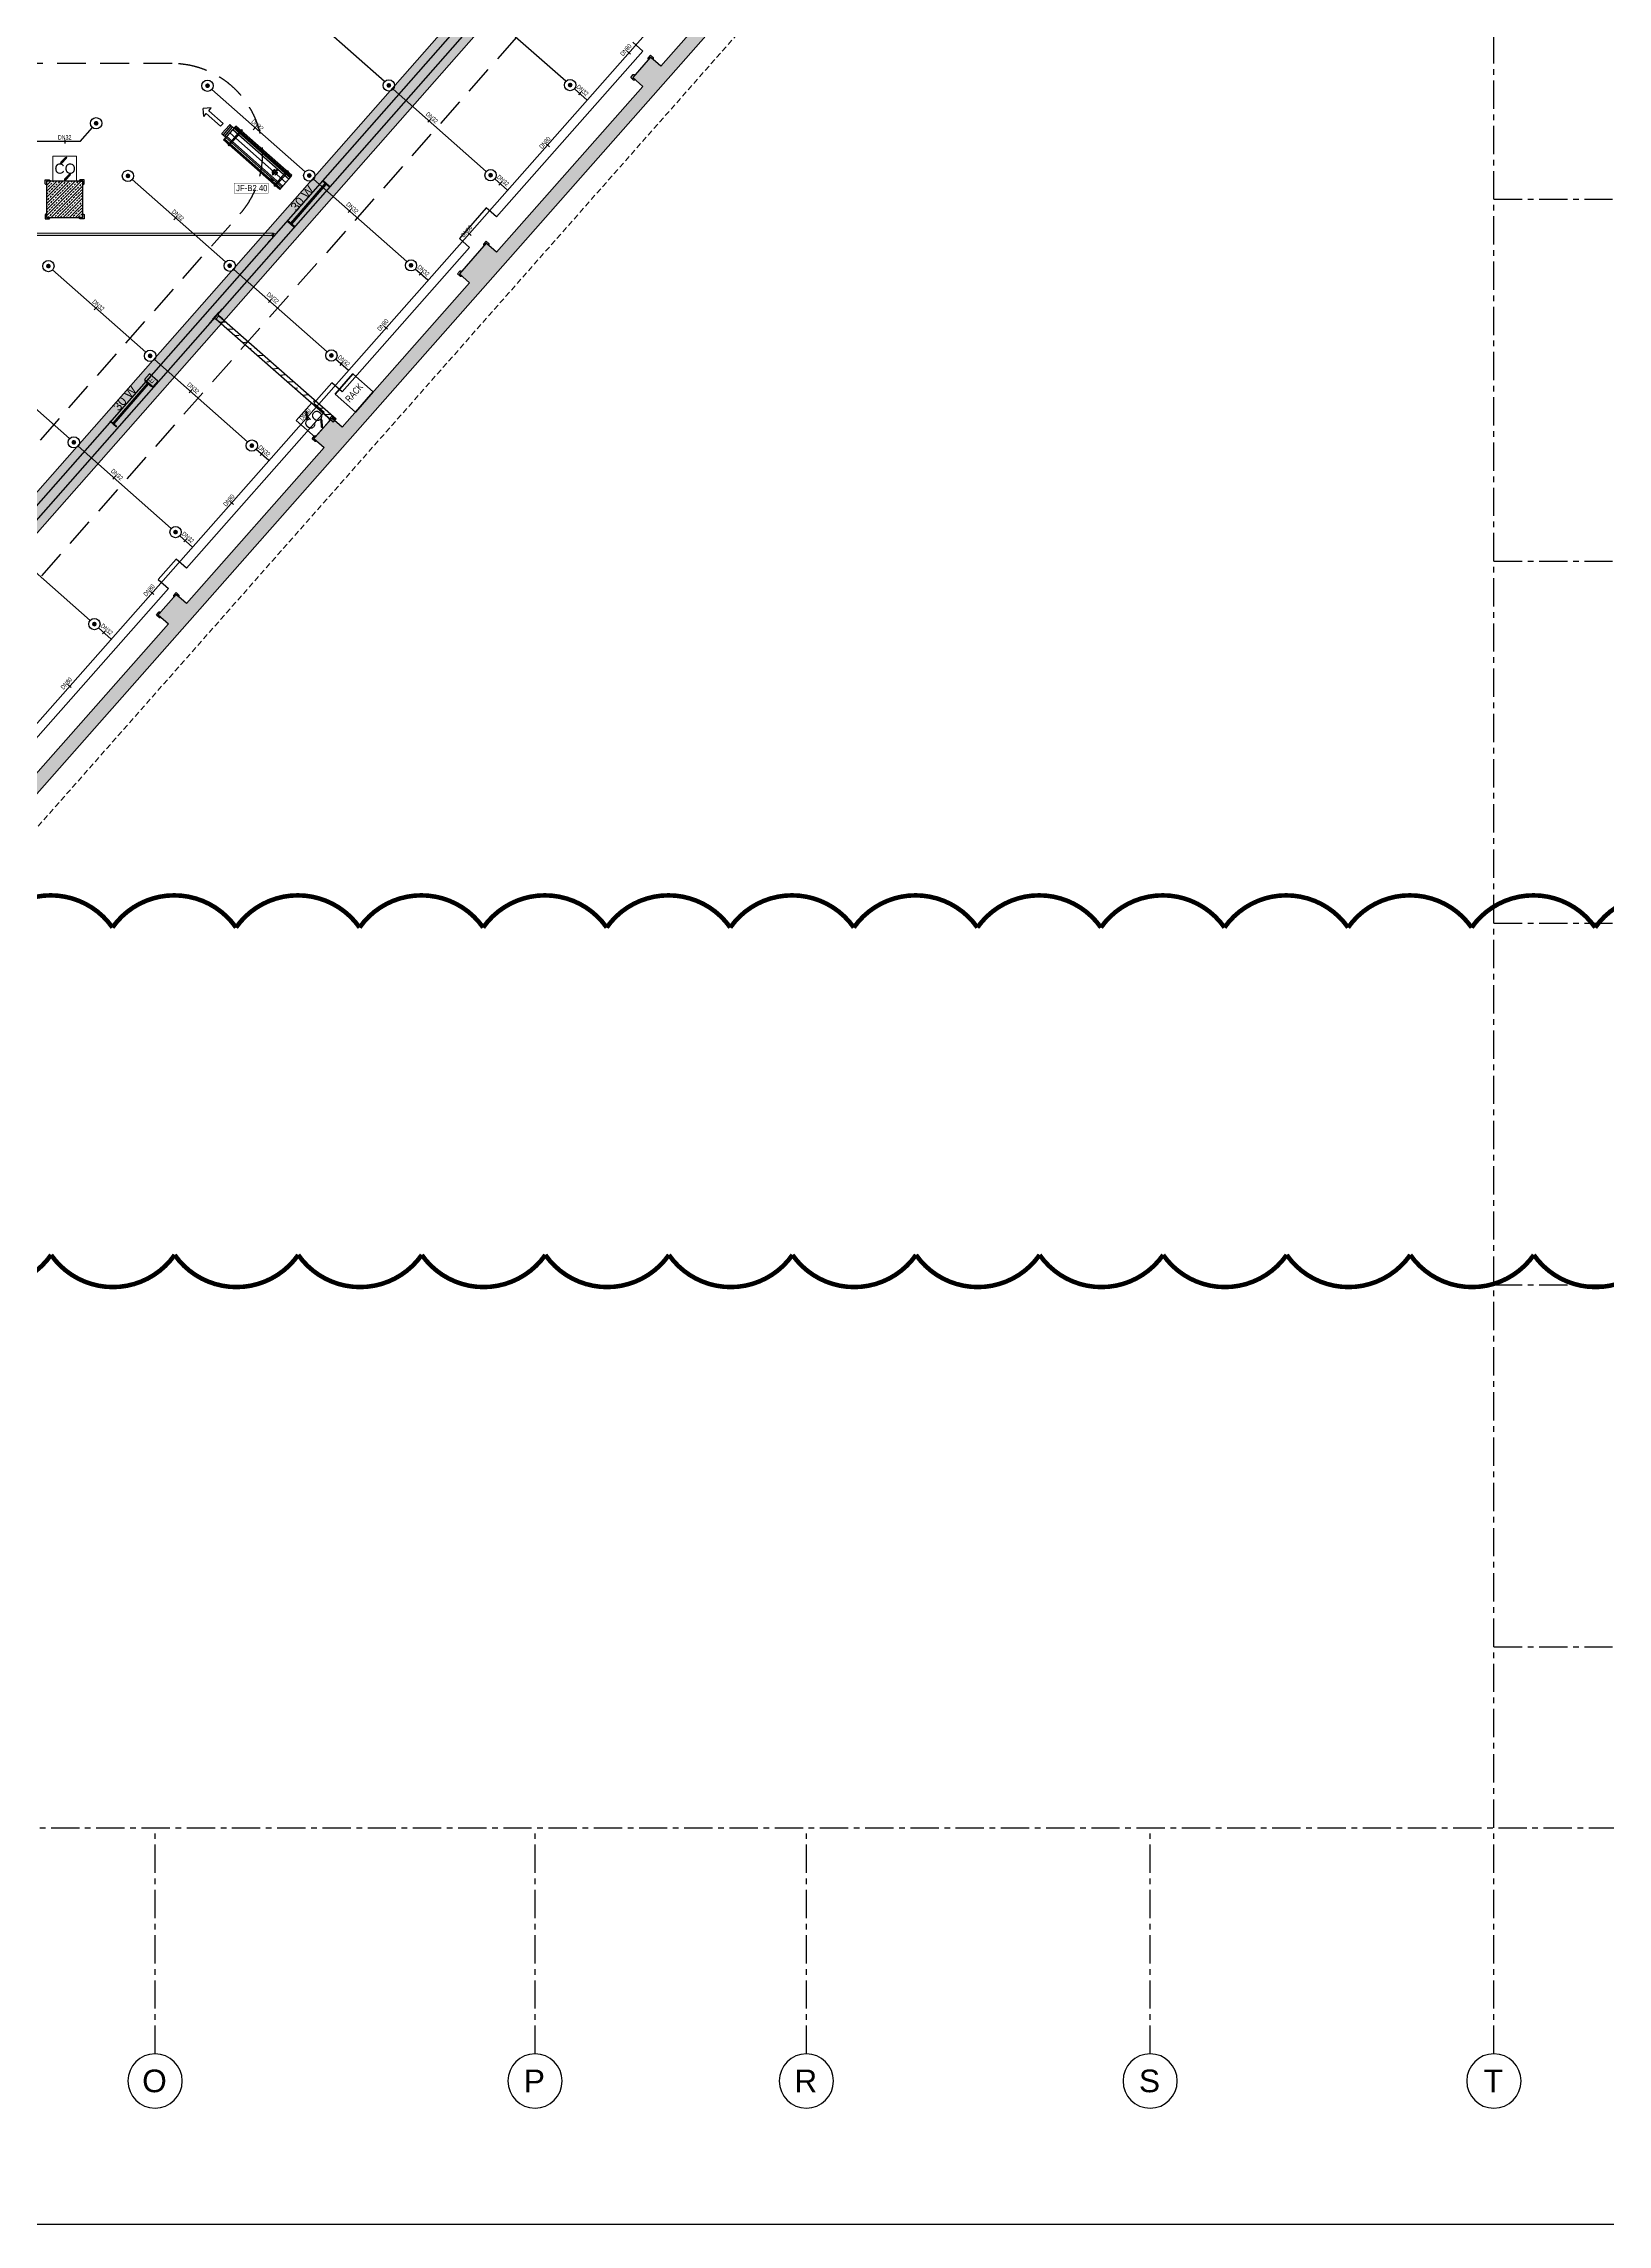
# Model space of a CAD drawing. Header units: millimetres. Extents: x -379292 to 1221486, y 92049 to 447512.
# Drawn here: x -135520 to -100945, y 92049 to 140261 of the extents above; entities that cross this region are included whole.
import ezdxf
from ezdxf.enums import TextEntityAlignment as Align
from ezdxf.lldxf.tags import DXFTag

# ---------------------------------------------------------------- set-up
doc = ezdxf.new("R2010")
doc.units = ezdxf.units.MM
doc.linetypes.add('CENTER', pattern=[2, 1.25, -0.25, 0.25, -0.25])
doc.linetypes.add('HIDDEN', pattern=[9.525, 6.35, -3.175])
for name, color, linetype in [('-M-YNGN-BORUID', 7, 'Continuous'), ('-M-YNGN-BORUUZUN', 7, 'Continuous'), ('-M-YNGN-BORUYUK', 7, 'Continuous'), ('-M-YNGN-SPR-YUK', 7, 'Continuous'), ('-M-YNGN-ZON6-CAP-', 7, 'Continuous'), ('-M-YNGN-ZON6-SPR-', 7, 'Continuous'), ('05_AXIS', 211, 'CENTER'), ('05_AXIS NAME', 7, 'Continuous'), ('05_HATCH CONCRETE', 141, 'Continuous'), ('05_HATCH SOLID-2', 253, 'Continuous'), ('05_SYMBOL', 2, 'Continuous'), ('08_ARAÇ SAYIM', 140, 'Continuous'), ('08_LAMP', 4, 'Continuous'), ('AIR-J-U-355', 2, 'Continuous'), ('AIRONN ZONLAMA', 4, 'Continuous'), ('E_CT_ZA', 6, 'Continuous'), ('JF355', 2, 'Continuous')]:
    doc.layers.add(name, color=color, linetype=linetype)
doc.layers.add('-M-YNGN-SPR-CAPCIZGI', color=188, linetype='Continuous', plot=False)
for name, color, linetype, lineweight in [('-M-YNGN-ZON6', 2, 'SP', 30), ('06_FORMWORK HIDDEN', 252, 'HIDDEN2', 0), ('08_200', 112, 'Continuous', 9), ('08_DEDECTOR', 3, 'Continuous', 9), ('Aironn-Kodlama', 7, 'Continuous', 0), ('E_CT_KA', 4, 'Continuous', 9), ('E_CT_KIRMIZI', 1, 'Continuous', 9)]:
    doc.layers.add(name, color=color, linetype=linetype, lineweight=lineweight)
doc.styles.add('CIZGI', font='tahoma.ttf', dxfattribs={"width": 0.8, "oblique": 20})
doc.styles.add('ET8-TRF5-M-001...002-01$0$Standard', font='arial.ttf')
doc.styles.add('HCAD', font='HCAD.SHX', dxfattribs={"width": 0.8, "height": 0.2})
doc.styles.add('PIPESIZE', font='hcad.shx', dxfattribs={"width": 0.8})
doc.styles.add('SPR-NOT', font='romans.shx')
doc.styles.get("Standard").update_dxf_attribs({"font": 'segoeuil.ttf'})
doc.styles.add('YAZI-2', font='arial.ttf', dxfattribs={"height": 2})
doc.styles.add('YAZI-3', font='arial.ttf', dxfattribs={"height": 3})
doc.styles.add('YAZI-5', font='arial.ttf', dxfattribs={"height": 5})
tags = doc.linetypes.add('HIDDEN2', pattern=[0.1875, 0.125, -0.0625]).pattern_tags.tags
tags[6:7] = [DXFTag(74, 4), DXFTag(75, 0), DXFTag(340, '0'), DXFTag(46, 0.0), DXFTag(50, 0.0), DXFTag(44, 0.0), DXFTag(45, 0.0)]
tags[4:5] = [DXFTag(74, 4), DXFTag(75, 0), DXFTag(340, '0'), DXFTag(46, 0.0), DXFTag(50, 0.0), DXFTag(44, 0.0), DXFTag(45, 0.0)]
doc.linetypes.add('SP', pattern='A,2,-0.1,["SP",CIZGI,S=0.14,R=0.2,X=0,Y=-0.07],-0.255', length=2.355)
pattern_1 = [(225, (905000, -3e-07), (67.351921, -67.351921), []), (225, (904932.65, -3e-07), (67.351921, -67.351921), [47.625, -23.8125])]

# ---------------------------------------------------------------- blocks, each defined once
blk = doc.blocks.new('AWAKS ADI')
at = {"layer": '05_AXIS NAME', "color": 2}
blk.add_circle((0, 0), 6, dxfattribs=at)
at = {"layer": '05_AXIS NAME', "style": 'YAZI-5'}
blk.add_attdef('AKSADI', text='', height=5, dxfattribs=at).set_placement((0, 0), align=Align.MIDDLE_CENTER)
blk = doc.blocks.new('202_Aks')
at = {"layer": '05_AXIS', "ltscale": 500}
for p, q in [((137900, -182300), (137900, 5000)), ((137900, -141300), (142900, -141300)), ((137900, -149300), (142900, -149300)), ((137900, -157300), (142900, -157300)), ((137900, -165300), (142900, -165300)), ((137900, -173300), (142900, -173300)), ((-5000, -177300), (142900, -177300)), ((108300, -182300), (108300, -177300)), ((116700, -182300), (116700, -177300)), ((122700, -182300), (122700, -177300)), ((130300, -182300), (130300, -177300))]:
    blk.add_line(p, q, dxfattribs=at)
at = {"layer": '05_AXIS NAME'}
ref = blk.add_blockref('AWAKS ADI', (108300, -182900), dxfattribs=dict(at, xscale=-100, yscale=100, zscale=100))
ref.add_attrib('AKSADI', 'O', dxfattribs={"height": 500, "style": 'YAZI-5'}).set_placement((108286, -182898), align=Align.MIDDLE_CENTER)
ref = blk.add_blockref('AWAKS ADI', (116700, -182900), dxfattribs=dict(at, xscale=-100, yscale=100, zscale=100))
ref.add_attrib('AKSADI', 'P', dxfattribs={"height": 500, "style": 'YAZI-5'}).set_placement((116686, -182898), align=Align.MIDDLE_CENTER)
ref = blk.add_blockref('AWAKS ADI', (122700, -182900), dxfattribs=dict(at, xscale=-100, yscale=100, zscale=100))
ref.add_attrib('AKSADI', 'R', dxfattribs={"height": 500, "style": 'YAZI-5'}).set_placement((122686, -182898), align=Align.MIDDLE_CENTER)
ref = blk.add_blockref('AWAKS ADI', (130300, -182900), dxfattribs=dict(at, xscale=-100, yscale=100, zscale=100))
ref.add_attrib('AKSADI', 'S', dxfattribs={"height": 500, "style": 'YAZI-5'}).set_placement((130286, -182898), align=Align.MIDDLE_CENTER)
ref = blk.add_blockref('AWAKS ADI', (137900, -182900), dxfattribs=dict(at, xscale=-100, yscale=100, zscale=100))
ref.add_attrib('AKSADI', 'T', dxfattribs={"height": 500, "style": 'YAZI-5'}).set_placement((137886, -182898), align=Align.MIDDLE_CENTER)
blk = doc.blocks.new('bariyer')
at = {"color": 8, "ltscale": 25}
blk.add_lwpolyline([(0, -70), (15, -70, 0.414214), (30, -55), (30, 30), (-55, 30, 0.414214), (-70, 15), (-70, 0), (0, 0)], format="xyb", close=True, dxfattribs=at)
blk = doc.blocks.new('OtoParkBodrumKatMimari')
at = {"layer": '05_HATCH CONCRETE'}
h = blk.add_hatch(dxfattribs=at)
h.set_pattern_fill('ANSI33', color=8, scale=15, angle=180, style=0)
h.set_pattern_definition(pattern_1)
h.paths.add_polyline_path([(142600, 59700), (142800, 59700), (139870, 56381), (139645, 56579), (139248, 56130), (139473, 55931), (135668, 51620), (135443, 51819), (134848, 51144), (135073, 50945), (131506, 46904), (131281, 47103), (130884, 46653), (131109, 46455), (127899, 42818), (127674, 43017), (127277, 42567), (127502, 42369), (124481, 38946), (124256, 39145), (123859, 38695), (124084, 38496), (120848, 34830), (120623, 35029), (120028, 34354), (120253, 34155), (117433, 30962), (117209, 31160), (116812, 30710), (117036, 30512), (113992, 27063), (113767, 27262), (113370, 26812), (113595, 26613), (110386, 22977), (110161, 23176), (109764, 22726), (109989, 22527), (106786, 18899), (106561, 19097), (105965, 18422), (106190, 18224), (103361, 15019), (103136, 15217), (102739, 14767), (102964, 14569), (99777, 10958), (99552, 11156), (99155, 10707), (99380, 10508), (96303, 7022), (96078, 7220), (95615, 6696), (95840, 6497), (93887, 4285), (93662, 4484), (93265, 4034), (93490, 3836), (90240, 153), (90240, 300), (89640, 300), (89640, 0), (88400, 0), (88400, 300), (87800, 300), (87800, 0), (80000, 0), (80000, 300), (79400, 300), (79400, 0), (71600, 0), (71600, 300), (71000, 300), (71000, -300), (90240, -300), (143200, 59700), (143200, 67400), (142600, 67400), (142600, 66800), (142900, 66800), (142900, 64150), (142600, 64150), (142600, 63550), (142900, 63550), (142900, 60300), (142600, 60300)])
h = blk.add_hatch(dxfattribs=at)
h.set_pattern_fill('ANSI33', color=8, scale=15, angle=180, style=0)
h.set_pattern_definition(pattern_1)
h.paths.add_polyline_path([(111700, 36400), (110900, 36400), (110900, 35600), (111700, 35600)])
at = {"color": 5}
for points in [[(127502, 42369), (124481, 38946), (124256, 39145), (123859, 38695), (124084, 38496), (120848, 34830), (120623, 35029), (120028, 34354), (120253, 34155), (117433, 30962), (117209, 31160), (116812, 30710), (117036, 30512), (113992, 27063), (113767, 27262), (113370, 26812), (113595, 26613), (110386, 22977)], [(90240, -300), (143200, 59700)]]:
    blk.add_lwpolyline(points, dxfattribs=at)
blk.add_lwpolyline([(111700, 36400), (110900, 36400), (110900, 35600), (111700, 35600)], close=True, dxfattribs=at)
at = {"layer": '05_HATCH SOLID-2', "color": 251, "ltscale": 25}
for points in [[(150500, -8770), (-8600, -8770), (-8600, 187430)], [(150500, -8770), (150500, 187430), (4700, 187430), (4700, 177600), (135600, 177600), (135600, 144600), (143200, 144600), (143200, 59700), (90240, -300), (70300, -300), (63119, 5881)]]:
    blk.add_lwpolyline(points, dxfattribs=at)
at = {"layer": '05_SYMBOL', "color": 252, "linetype": 'HIDDEN', "ltscale": 100}
blk.add_lwpolyline([(132000, 51725), (93143, 7677)], dxfattribs=at)
blk.add_lwpolyline([(48161, 25484, 0.179563), (49466, 25000), (104855, 25000, 0.215217), (106355, 25677), (115176, 35677, 0.645796), (113676, 39000), (37847, 39000, 0.695543), (36543, 35484), (48161, 25484)], format="xyb", dxfattribs=at)
at = {"layer": '06_FORMWORK HIDDEN', "linetype": 'HIDDEN', "ltscale": 20}
blk.add_line((143700, 59511), (90466, -800), dxfattribs=at)
at = {"layer": '05_AXIS'}
blk.add_blockref('202_Aks', (5000, 177300), dxfattribs=at)
at = {"layer": '05_SYMBOL', "color": 8}
for p, rotation in [((124256, 39145), 48.56632516036355), ((110900, 35600), 180), ((120623, 35029), 48.56632516036355), ((117209, 31160), 48.56632516036355), ((113767, 27262), 48.56632516036355)]:
    blk.add_blockref('bariyer', p, dxfattribs=dict(at, rotation=rotation))
at = {"layer": '05_SYMBOL', "color": 8, "xscale": -1}
for p, rotation in [((123859, 38695), 48.56632529242532), ((111700, 35600), 180), ((120028, 34354), 48.56632529242532), ((116812, 30710), 48.56632529242532), ((113370, 26812), 48.56632529242532)]:
    blk.add_blockref('bariyer', p, dxfattribs=dict(at, rotation=rotation))
blk.add_blockref('bariyer', (110900, 36400), dxfattribs=at)
at = {"layer": '05_SYMBOL', "color": 8}
blk.add_blockref('bariyer', (111700, 36400), dxfattribs=at)
blk = doc.blocks.new('SP-C-UP-12')
at = {"ltscale": 10}
blk.add_line((0, 0), (0, 0), dxfattribs=at)
at = {"color": 1, "linetype": 'Continuous'}
blk.add_circle((0, 0), 12.5, dxfattribs=at)
at = {"ltscale": 10}
for points in [[(-5.4, 0), (-3.8, 3.8), (-3.8, -3.8), (0, 5.4)], [(-3.8, -3.8), (0, 5.4), (0, -5.4), (3.8, 3.8)], [(0, -5.4), (3.8, 3.8), (3.8, -3.8), (5.4, 0)]]:
    blk.add_solid(points, dxfattribs=at)
at = {"layer": '-M-YNGN-SPR-YUK', "style": 'SPR-NOT', "width": 0.5, "flags": 9}
for tag, p in [('YUK', (0, 17.8)), ('CAP', (0, 14.4)), ('TIP', (0.2, 10.8))]:
    blk.add_attdef(tag, text='', height=2.5, dxfattribs=at).set_placement(p, align=Align.MIDDLE_CENTER)
blk = doc.blocks.new('SPRKL100')
at = {"layer": '-M-YNGN-SPR-CAPCIZGI'}
blk.add_line((0, 0.43), (0, -0.43), dxfattribs=at)
at = {"layer": '-M-YNGN-BORUID', "color": 0, "style": 'HCAD', "width": 0.8, "flags": 1}
blk.add_attdef('DIC', text='', height=0.4, dxfattribs=at).set_placement((0, -1.69), align=Align.CENTER)
at = {"layer": '-M-YNGN-BORUUZUN', "color": 0, "style": 'HCAD', "width": 0.7}
blk.add_attdef('BOY', text='', height=0.8, dxfattribs=at).set_placement((0, -1.08), align=Align.CENTER)
at = {"layer": '-M-YNGN-BORUYUK', "color": 6, "style": 'PIPESIZE', "width": 0.8}
blk.add_attdef('YUK', text='', height=0.5, dxfattribs=at).set_placement((0, 1.87), align=Align.CENTER)
at = {"color": 0, "style": 'PIPESIZE', "width": 0.7}
blk.add_attdef('CAP', text='', height=1, dxfattribs=at).set_placement((0, 0.45), align=Align.CENTER)
blk = doc.blocks.new('A$C69E8D8A3')
at = {"layer": '-M-YNGN-ZON6', "ltscale": 500}
for p, q in [((239.6, 330.9), (4953.7, 5671.8)), ((2751.4, 3724.5), (2545.2, 3906.5)), ((3152.2, 3725.2), (2946, 3907.2)), ((2575.5, 3525.2), (2369.3, 3707.2)), ((2976.3, 3526), (2770.1, 3707.9)), ((3199.1, 3683.9), (3170.9, 3708.7)), ((2078, 3591.9), (2105.3, 3623)), ((2078, 3591.9), (1836.5, 3591.9)), ((2399.6, 3325.9), (2193.4, 3507.9)), ((2800.4, 3326.7), (2594.2, 3508.6)), ((3023.2, 3484.6), (2995, 3509.4)), ((2223.6, 3126.6), (2017.5, 3308.6)), ((2624.5, 3127.4), (2418.3, 3309.3)), ((2847.2, 3285.3), (2819.1, 3310.1)), ((2054.9, 2935.4), (1848.7, 3117.4)), ((2448.6, 2928.1), (2242.4, 3110.1)), ((2671.3, 3086), (2643.2, 3110.8)), ((2279.8, 2736.9), (2073.6, 2918.9)), ((2495.4, 2886.7), (2467.3, 2911.5)), ((2100.3, 2533.5), (1894.1, 2715.5)), ((2326.7, 2695.5), (2298.6, 2720.3)), ((2147.2, 2492.2), (2119.1, 2517))]:
    blk.add_line(p, q, dxfattribs=at)
at = {"layer": '-M-YNGN-ZON6-CAP-'}
ref = blk.add_blockref('SPRKL100', (3291.8, 3788.3), dxfattribs=dict(at, xscale=10, yscale=10, zscale=10, rotation=48.57966781334417))
ref.add_attrib('CAP', 'DN80', dxfattribs={"layer": '0', "color": 0, "height": 10, "rotation": 48.5797, "style": 'PIPESIZE', "width": 0.7}).set_placement((3288.4, 3791.3), align=Align.CENTER)
ref = blk.add_blockref('SPRKL100', (3182.7, 3698.3), dxfattribs=dict(at, xscale=10, yscale=10, zscale=10, rotation=318.5663252255652))
ref.add_attrib('CAP', 'DN32', dxfattribs={"layer": '0', "color": 0, "height": 10, "rotation": 318.5663, "style": 'PIPESIZE', "width": 0.7}).set_placement((3185.7, 3701.7), align=Align.CENTER)
ref = blk.add_blockref('SPRKL100', (2464, 3621.5), dxfattribs=dict(at, xscale=10, yscale=10, zscale=10, rotation=318.5663252255652))
ref.add_attrib('CAP', 'DN32', dxfattribs={"layer": '0', "color": 0, "height": 10, "rotation": 318.5663, "style": 'PIPESIZE', "width": 0.7}).set_placement((2467, 3624.9), align=Align.CENTER)
ref = blk.add_blockref('SPRKL100', (2849.8, 3637.9), dxfattribs=dict(at, xscale=10, yscale=10, zscale=10, rotation=318.5663252255652))
ref.add_attrib('CAP', 'DN32', dxfattribs={"layer": '0', "color": 0, "height": 10, "rotation": 318.5663, "style": 'PIPESIZE', "width": 0.7}).set_placement((2852.7, 3641.3), align=Align.CENTER)
ref = blk.add_blockref('SPRKL100', (2044.1, 3591.9), dxfattribs=dict(at, xscale=10, yscale=10, zscale=10))
ref.add_attrib('CAP', 'DN32', dxfattribs={"layer": '0', "color": 0, "height": 10, "style": 'PIPESIZE', "width": 0.7}).set_placement((2044.1, 3596.4), align=Align.CENTER)
ref = blk.add_blockref('SPRKL100', (3112.8, 3583.3), dxfattribs=dict(at, xscale=10, yscale=10, zscale=10, rotation=48.57966781334417))
ref.add_attrib('CAP', 'DN80', dxfattribs={"layer": '0', "color": 0, "height": 10, "rotation": 48.5797, "style": 'PIPESIZE', "width": 0.7}).set_placement((3109.5, 3586.2), align=Align.CENTER)
ref = blk.add_blockref('SPRKL100', (3006.8, 3499), dxfattribs=dict(at, xscale=10, yscale=10, zscale=10, rotation=318.5663252255652))
ref.add_attrib('CAP', 'DN32', dxfattribs={"layer": '0', "color": 0, "height": 10, "rotation": 318.5663, "style": 'PIPESIZE', "width": 0.7}).set_placement((3009.8, 3502.4), align=Align.CENTER)
ref = blk.add_blockref('SPRKL100', (2288.1, 3422.2), dxfattribs=dict(at, xscale=10, yscale=10, zscale=10, rotation=318.5663252255652))
ref.add_attrib('CAP', 'DN32', dxfattribs={"layer": '0', "color": 0, "height": 10, "rotation": 318.5663, "style": 'PIPESIZE', "width": 0.7}).set_placement((2291.1, 3425.6), align=Align.CENTER)
ref = blk.add_blockref('SPRKL100', (2673.8, 3438.6), dxfattribs=dict(at, xscale=10, yscale=10, zscale=10, rotation=318.5663252255652))
ref.add_attrib('CAP', 'DN32', dxfattribs={"layer": '0', "color": 0, "height": 10, "rotation": 318.5663, "style": 'PIPESIZE', "width": 0.7}).set_placement((2676.8, 3442), align=Align.CENTER)
ref = blk.add_blockref('SPRKL100', (2939.7, 3387.3), dxfattribs=dict(at, xscale=10, yscale=10, zscale=10, rotation=48.57966781334417))
ref.add_attrib('CAP', 'DN80', dxfattribs={"layer": '0', "color": 0, "height": 10, "rotation": 48.5797, "style": 'PIPESIZE', "width": 0.7}).set_placement((2936.3, 3390.3), align=Align.CENTER)
ref = blk.add_blockref('SPRKL100', (2830.9, 3299.7), dxfattribs=dict(at, xscale=10, yscale=10, zscale=10, rotation=318.5663252255652))
ref.add_attrib('CAP', 'DN32', dxfattribs={"layer": '0', "color": 0, "height": 10, "rotation": 318.5663, "style": 'PIPESIZE', "width": 0.7}).set_placement((2833.9, 3303.1), align=Align.CENTER)
ref = blk.add_blockref('SPRKL100', (2112.2, 3222.9), dxfattribs=dict(at, xscale=10, yscale=10, zscale=10, rotation=318.5663252255652))
ref.add_attrib('CAP', 'DN32', dxfattribs={"layer": '0', "color": 0, "height": 10, "rotation": 318.5663, "style": 'PIPESIZE', "width": 0.7}).set_placement((2115.2, 3226.3), align=Align.CENTER)
ref = blk.add_blockref('SPRKL100', (2497.9, 3239.3), dxfattribs=dict(at, xscale=10, yscale=10, zscale=10, rotation=318.5663252255652))
ref.add_attrib('CAP', 'DN32', dxfattribs={"layer": '0', "color": 0, "height": 10, "rotation": 318.5663, "style": 'PIPESIZE', "width": 0.7}).set_placement((2500.9, 3242.7), align=Align.CENTER)
ref = blk.add_blockref('SPRKL100', (2754.5, 3180.4), dxfattribs=dict(at, xscale=10, yscale=10, zscale=10, rotation=48.57966781334417))
ref.add_attrib('CAP', 'DN80', dxfattribs={"layer": '0', "color": 0, "height": 10, "rotation": 48.5797, "style": 'PIPESIZE', "width": 0.7}).set_placement((2751.2, 3183.3), align=Align.CENTER)
ref = blk.add_blockref('SPRKL100', (2655, 3100.4), dxfattribs=dict(at, xscale=10, yscale=10, zscale=10, rotation=318.5663252255652))
ref.add_attrib('CAP', 'DN32', dxfattribs={"layer": '0', "color": 0, "height": 10, "rotation": 318.5663, "style": 'PIPESIZE', "width": 0.7}).set_placement((2657.9, 3103.8), align=Align.CENTER)
ref = blk.add_blockref('SPRKL100', (2322, 3040), dxfattribs=dict(at, xscale=10, yscale=10, zscale=10, rotation=318.5663252255652))
ref.add_attrib('CAP', 'DN32', dxfattribs={"layer": '0', "color": 0, "height": 10, "rotation": 318.5663, "style": 'PIPESIZE', "width": 0.7}).set_placement((2325, 3043.4), align=Align.CENTER)
ref = blk.add_blockref('SPRKL100', (2582.5, 2982.7), dxfattribs=dict(at, xscale=10, yscale=10, zscale=10, rotation=48.57966781334417))
ref.add_attrib('CAP', 'DN80', dxfattribs={"layer": '0', "color": 0, "height": 10, "rotation": 48.5797, "style": 'PIPESIZE', "width": 0.7}).set_placement((2579.2, 2985.6), align=Align.CENTER)
ref = blk.add_blockref('SPRKL100', (2479.1, 2901.2), dxfattribs=dict(at, xscale=10, yscale=10, zscale=10, rotation=318.5663252255652))
ref.add_attrib('CAP', 'DN32', dxfattribs={"layer": '0', "color": 0, "height": 10, "rotation": 318.5663, "style": 'PIPESIZE', "width": 0.7}).set_placement((2482, 2904.5), align=Align.CENTER)
ref = blk.add_blockref('SPRKL100', (2153.3, 2848.8), dxfattribs=dict(at, xscale=10, yscale=10, zscale=10, rotation=318.5663252255652))
ref.add_attrib('CAP', 'DN32', dxfattribs={"layer": '0', "color": 0, "height": 10, "rotation": 318.5663, "style": 'PIPESIZE', "width": 0.7}).set_placement((2156.3, 2852.2), align=Align.CENTER)
ref = blk.add_blockref('SPRKL100', (2153.3, 2848.8), dxfattribs=dict(at, xscale=10, yscale=10, zscale=10, rotation=318.5663252255652))
ref.add_attrib('CAP', 'DN32', dxfattribs={"layer": '0', "color": 0, "height": 10, "rotation": 318.5663, "style": 'PIPESIZE', "width": 0.7}).set_placement((2156.3, 2852.2), align=Align.CENTER)
ref = blk.add_blockref('SPRKL100', (2414.2, 2792.5), dxfattribs=dict(at, xscale=10, yscale=10, zscale=10, rotation=48.57966781334417))
ref.add_attrib('CAP', 'DN80', dxfattribs={"layer": '0', "color": 0, "height": 10, "rotation": 48.5797, "style": 'PIPESIZE', "width": 0.7}).set_placement((2410.8, 2795.5), align=Align.CENTER)
ref = blk.add_blockref('SPRKL100', (2310.3, 2710), dxfattribs=dict(at, xscale=10, yscale=10, zscale=10, rotation=318.5663252255652))
ref.add_attrib('CAP', 'DN32', dxfattribs={"layer": '0', "color": 0, "height": 10, "rotation": 318.5663, "style": 'PIPESIZE', "width": 0.7}).set_placement((2313.3, 2713.3), align=Align.CENTER)
ref = blk.add_blockref('SPRKL100', (2237.7, 2593.7), dxfattribs=dict(at, xscale=10, yscale=10, zscale=10, rotation=48.57966781334417))
ref.add_attrib('CAP', 'DN80', dxfattribs={"layer": '0', "color": 0, "height": 10, "rotation": 48.5797, "style": 'PIPESIZE', "width": 0.7}).set_placement((2234.4, 2596.7), align=Align.CENTER)
ref = blk.add_blockref('SPRKL100', (2130.8, 2506.6), dxfattribs=dict(at, xscale=10, yscale=10, zscale=10, rotation=318.5663252255652))
ref.add_attrib('CAP', 'DN32', dxfattribs={"layer": '0', "color": 0, "height": 10, "rotation": 318.5663, "style": 'PIPESIZE', "width": 0.7}).set_placement((2133.8, 2510), align=Align.CENTER)
ref = blk.add_blockref('SPRKL100', (2054.9, 2387.9), dxfattribs=dict(at, xscale=10, yscale=10, zscale=10, rotation=48.57966781334417))
ref.add_attrib('CAP', 'DN80', dxfattribs={"layer": '0', "color": 0, "height": 10, "rotation": 48.5797, "style": 'PIPESIZE', "width": 0.7}).set_placement((2051.5, 2390.9), align=Align.CENTER)
at = {"layer": '-M-YNGN-ZON6-SPR-'}
for p, rotation in [((2359.9, 3715.4), 138.5663252255651), ((2760.7, 3716.2), 138.5663252255651), ((3161.6, 3717), 138.5663252255651), ((2113.6, 3632.4), 180), ((2184, 3516.1), 138.5663252255651), ((2584.8, 3516.9), 138.5663252255651), ((2985.7, 3517.7), 138.5663252255651), ((2008.1, 3316.8), 138.5663252255651), ((2408.9, 3317.6), 138.5663252255651), ((2809.8, 3318.4), 138.5663252255651), ((2233, 3118.3), 138.5663252255651), ((2633.8, 3119.1), 138.5663252255651), ((2064.3, 2927.1), 138.5663252255651), ((2457.9, 2919.8), 138.5663252255651), ((2289.2, 2728.6), 138.5663252255651), ((2109.7, 2525.3), 138.5663252255651)]:
    blk.add_blockref('SP-C-UP-12', p, dxfattribs=dict(at, rotation=rotation))
blk = doc.blocks.new('*U680')
h = blk.add_hatch()
h.set_pattern_fill('ANSI33', color=0, scale=50, angle=1, style=0)
h.paths.add_polyline_path([(-773, 200), (58857, 200), (58857, 0), (-773, 0)])
at = {"color": 0}
blk.add_lwpolyline([(-773, 200), (58857, 200), (58857, 0), (-773, 0)], close=True, dxfattribs=at)
at = {"ltscale": 25, "flags": 1}
for tag, p in [('YUKSEKLIK', (-229, -149)), ('KALINLIK', (-229, -213))]:
    blk.add_attdef(tag, p, '', height=50, dxfattribs=at)
blk = doc.blocks.new('*U718')
h = blk.add_hatch()
h.set_pattern_fill('ANSI33', color=0, scale=50, angle=1, style=0)
h.paths.add_polyline_path([(-1015, 600), (58777, 600), (58777, 0), (-1015, 0)])
at = {"color": 0}
blk.add_lwpolyline([(-1015, 600), (58777, 600), (58777, 0), (-1015, 0)], close=True, dxfattribs=at)
at = {"ltscale": 25, "flags": 1}
for tag, p in [('YUKSEKLIK', (-229, -149)), ('KALINLIK', (-229, -213))]:
    blk.add_attdef(tag, p, '', height=50, dxfattribs=at)
blk = doc.blocks.new('*U749')
h = blk.add_hatch()
h.set_pattern_fill('ANSI33', color=0, scale=50, angle=1, style=0)
h.paths.add_polyline_path([(-43796, 50), (-232, 50), (-232, 0), (-43796, 0)])
at = {"color": 0}
blk.add_lwpolyline([(-43796, 50), (-232, 50), (-232, 0), (-43796, 0)], close=True, dxfattribs=at)
at = {"ltscale": 25, "flags": 1}
for tag, p in [('YUKSEKLIK', (-229, -149)), ('KALINLIK', (-229, -213))]:
    blk.add_attdef(tag, p, '', height=50, dxfattribs=at)
blk = doc.blocks.new('*U897')
h = blk.add_hatch()
h.set_pattern_fill('ANSI33', color=0, scale=50, angle=1, style=0)
h.paths.add_polyline_path([(-3976, 100), (-525, 100), (-525, 0), (-3976, 0)])
at = {"color": 0}
blk.add_lwpolyline([(-3976, 100), (-525, 100), (-525, 0), (-3976, 0)], close=True, dxfattribs=at)
at = {"ltscale": 25, "flags": 1}
for tag, p in [('YUKSEKLIK', (-229, -149)), ('KALINLIK', (-229, -213))]:
    blk.add_attdef(tag, p, '', height=50, dxfattribs=at)
blk = doc.blocks.new('*U394')
at = {"color": 0}
for p, q in [((-164, 164), (-50, 164)), ((-50, 164), (-50, 167)), ((-50, 167), (150, 167)), ((0, 0), (0, 114)), ((100, 114), (0, 114)), ((100, 0), (100, 114)), ((150, 167), (150, 164)), ((264, 164), (150, 164))]:
    blk.add_line(p, q, dxfattribs=at)
for centre, start, end in [((-50, 114), 0, 90), ((150, 114), 90, 180)]:
    blk.add_arc(centre, 50, start, end, dxfattribs=at)
blk = doc.blocks.new('*U510')
at = {"color": 0}
for p, q in [((-0.3, 11.4), (-0.3, 26.4)), ((-0.3, 26.4), (0, 26.4)), ((0, 11.4), (-0.3, 11.4)), ((0, 37.8), (0, 26.4)), ((0, 0), (0, 11.4)), ((13.6, 13.9), (5, 21.4)), ((5, 21.4), (5, 16.4))]:
    blk.add_line(p, q, dxfattribs=at)
for centre, start, end in [((5, 26.4), 180, 270), ((5, 11.4), 90, 180)]:
    blk.add_arc(centre, 5, start, end, dxfattribs=at)
blk = doc.blocks.new('40 W SIVA ÜSTÜ ETANJ LED 50--')
at = {"layer": '08_LAMP'}
for p, q in [((-625, -100), (-625, 100)), ((-605, -100), (-605, 100)), ((-605, 15), (605, 15)), ((605, -100), (605, 100)), ((625, -100), (625, 100)), ((-605, -15), (605, -15))]:
    blk.add_line(p, q, dxfattribs=at)
at = {"layer": '08_LAMP', "color": 2, "style": 'YAZI-2'}
blk.add_text('30 W', height=200, dxfattribs=at).set_placement((0, 90), align=Align.CENTER)
blk = doc.blocks.new('40 W SIVA ÜSTÜ ETANJ LED E 50')
at = {"layer": '08_LAMP'}
for p, q in [((-625, -100), (-625, 100)), ((-605, -100), (-605, 100)), ((-605, 15), (605, 15)), ((605, -100), (605, 100)), ((625, -100), (625, 100)), ((-605, -15), (605, -15))]:
    blk.add_line(p, q, dxfattribs=at)
blk.add_lwpolyline([(625, -125), (800, -125), (800, 125), (625, 125)], close=True, dxfattribs=at)
at = {"layer": '08_LAMP', "color": 2, "style": 'YAZI-2'}
blk.add_text('30 W', height=200, dxfattribs=at).set_placement((0, 90), align=Align.CENTER)
blk.add_text('E', height=125, dxfattribs=at).set_placement((713, 0), align=Align.MIDDLE)
blk = doc.blocks.new('RACK')
at = {"layer": '08_ARAÇ SAYIM', "color": 60, "lineweight": 35}
blk.add_lwpolyline([(-30, 60), (30, 60), (30, 0), (-30, 0)], close=True, dxfattribs=at)
at = {"layer": '08_ARAÇ SAYIM', "color": 4, "style": 'ET8-TRF5-M-001...002-01$0$Standard', "width": 0.8}
blk.add_text('RACK', height=15, dxfattribs=at).set_placement((0.1, 22.9), align=Align.CENTER)
blk = doc.blocks.new('CO 250')
at = {"layer": '08_DEDECTOR'}
for p, q in [((17, 243), (-84, 142)), ((45, 251), (-74, 132)), ((37, 223), (-64, 122)), ((45, 250), (45, 243)), ((114, -136), (-5, -255)), ((-5, -247), (-5, -255)), ((-5, -255), (3, -255)), ((104, -126), (3, -227)), ((124, -146), (23, -247))]:
    blk.add_line(p, q, dxfattribs=at)
at = {"layer": '08_DEDECTOR', "ltscale": 25}
blk.add_lwpolyline([(-262, 278), (-262, -278), (262, -278), (262, 278)], close=True, dxfattribs=at)
at = {"layer": '08_DEDECTOR'}
for centre, radius, start, end in [((-55, 112), 41.6, 135, 180), ((-55, 112), 27.7, 135, 180), ((-55, 112), 13.9, 135, 180), ((37, 223), 27.7, 72.9688, 135), ((17, 243), 27.7, 315, 0), ((23, -247), 27.7, 135, 180), ((3, -227), 27.7, 270, 315), ((95, -116), 13.9, 315, 350.4112), ((95, -116), 27.7, 315, 355.2224), ((95, -116), 41.6, 315, 356.817)]:
    blk.add_arc(centre, radius, start, end, dxfattribs=at)
at = {"layer": '08_DEDECTOR', "color": 3, "style": 'YAZI-3'}
blk.add_text('CO', height=225, dxfattribs=at).set_placement((-226, -113))
blk = doc.blocks.new('ju355')
at = {"layer": 'AIR-J-U-355', "color": 2}
for p, q in [((-150.2, 14.3), (-162.9, 1.6)), ((-150.1, -11), (-162.9, 1.6)), ((-150.2, 5.9), (-150.2, 14.3)), ((-108, 6.1), (-150.2, 5.9)), ((-108, 6.1), (-107.9, -2.4)), ((-107.9, -2.4), (-150.2, -2.6)), ((-150.1, -11), (-150.2, -2.6))]:
    blk.add_line(p, q, dxfattribs=at)
at = {"layer": 'AIR-J-U-355', "color": 2, "linetype": 'Continuous'}
for p, q in [((-94.8, 12.9), (-94.9, 12.8)), ((-94.9, 12.8), (-94.9, 12.7)), ((-94.9, 12.7), (-94.9, -12.5)), ((-94.7, 13.3), (-94.8, 13.2)), ((-94.8, 13.2), (-94.8, 13.1)), ((-94.8, 13.1), (-94.8, 13)), ((-94.8, 13), (-94.8, 12.9)), ((-94.6, 13.5), (-94.7, 13.4)), ((-94.7, 13.4), (-94.7, 13.3)), ((-94.5, 13.6), (-94.6, 13.5)), ((-94.4, 13.7), (-94.5, 13.6)), ((-94.5, 13.6), (-94.5, 13.6)), ((-94.3, 13.7), (-94.4, 13.7)), ((-94.2, 13.8), (-94.3, 13.7)), ((-94.1, 13.8), (-94.2, 13.8)), ((-94, 13.8), (-94.1, 13.8)), ((-94.1, 13.8), (-94.1, 13.8)), ((-92.6, 13.8), (-94, 13.8)), ((-92.6, 13.8), (-94, 13.8)), ((-92.6, 13.8), (-94, 13.8)), ((-92.6, 13.8), (-93.9, 13.8)), ((-92.6, 13.8), (-93.9, 13.8)), ((-92.6, 13.8), (-93.9, 13.8)), ((-82.9, 13.8), (-92.6, 13.8)), ((-90.9, -13.6), (-90.9, 13.8)), ((-90.9, -13.6), (-90.9, 13.8)), ((-90.9, -13.6), (-90.9, 13.8)), ((-86.8, -13.6), (-86.8, 13.9)), ((82.7, 20.1), (-82.9, 20.1)), ((-82.9, 20.1), (-82.9, -20.5)), ((82.7, 13.6), (-82.7, 13.8)), ((-82.7, 10.5), (82.9, 10.3)), ((82.7, 0), (-82.7, 0)), ((-68.1, -18.3), (-68, 22.3)), ((-68.1, -22.7), (-68, 22.3)), ((-65.3, 22.3), (-68, 22.3)), ((-65.3, 22.3), (-68, 22.3)), ((-65.3, -22.7), (-65.3, 22.3)), ((48.3, 3.6), (50.7, 3.6)), ((48.4, 2.9), (48.3, 3.6)), ((48.4, 7.2), (48.4, 7.9)), ((48.4, 7.9), (50.7, 6.9)), ((48.8, 7), (48.4, 7.2)), ((50.7, 6.2), (48.4, 5.2)), ((48.4, 5.9), (48.8, 6.1)), ((48.4, 5.2), (48.4, 5.9)), ((48.4, 4.9), (50.7, 4.9)), ((48.4, 4.2), (48.4, 4.9)), ((50.7, 4.2), (48.4, 4.2)), ((48.4, 2.2), (49.3, 2.9)), ((49.3, 2.9), (48.4, 2.9)), ((49.3, 2.2), (48.4, 1.4)), ((48.4, 1.4), (48.4, 2.2)), ((48.8, 6.1), (48.8, 7)), ((49.2, 6.8), (49.9, 6.6)), ((49.2, 6.3), (49.2, 6.8)), ((49.9, 6.6), (49.2, 6.3)), ((49.7, 2.6), (49.7, 2.9)), ((49.7, 2.9), (50.2, 2.9)), ((49.9, 1.6), (49.9, 1.6)), ((50.2, 2.9), (50.2, 2.6)), ((50.7, 6.9), (50.7, 6.2)), ((50.7, 4.9), (50.7, 4.2)), ((50.7, 3.6), (50.7, 2.3)), ((70.7, 22.2), (68, 22.3)), ((68, -22.8), (68, 22.3)), ((70.7, -22.8), (70.7, 22.2)), ((-94.9, -12.5), (-94.9, -12.6)), ((-94.9, -12.6), (-94.9, -12.7)), ((-94.9, -12.7), (-94.8, -12.8)), ((-94.8, -12.8), (-94.8, -12.9)), ((-94.8, -12.9), (-94.8, -13)), ((-94.8, -13), (-94.7, -13.1)), ((-94.7, -13.1), (-94.7, -13.2)), ((-94.7, -13.2), (-94.6, -13.3)), ((-94.6, -13.3), (-94.5, -13.4)), ((-94.5, -13.4), (-94.5, -13.4)), ((-94.5, -13.4), (-94.4, -13.5)), ((-94.4, -13.5), (-94.3, -13.5)), ((-94.3, -13.5), (-94.2, -13.6)), ((-94.2, -13.6), (-94.2, -13.6)), ((-94.2, -13.6), (-94.1, -13.6)), ((-94.1, -13.6), (-94, -13.6)), ((-94, -13.6), (-92.6, -13.6)), ((-94, -13.6), (-92.6, -13.6)), ((-94, -13.6), (-92.6, -13.6)), ((-93.9, -13.6), (-92.6, -13.6)), ((-93.9, -13.6), (-92.6, -13.6)), ((-93.9, -13.6), (-92.6, -13.6)), ((-92.6, -13.6), (-82.9, -13.6)), ((82.7, -20.6), (-82.9, -20.5)), ((82.9, -10.4), (-82.7, -10.3)), ((-82.6, -13.6), (82.7, -13.7)), ((-65.3, -22.7), (-68.1, -22.7)), ((48.3, -1.7), (50.7, -1.7)), ((48.3, -2.1), (48.3, -1.7)), ((50, -2.1), (48.3, -2.1)), ((48.3, -4.4), (50.7, -4.4)), ((48.3, -4.8), (48.3, -4.4)), ((50, -4.8), (48.3, -4.8)), ((48.4, -3.8), (50, -2.1)), ((48.4, -4), (48.4, -3.8)), ((50.7, -4), (48.4, -4)), ((48.4, -6.5), (50, -4.8)), ((48.4, -6.7), (48.4, -6.5)), ((50.7, -6.8), (48.4, -6.7)), ((50.7, -1.9), (49, -3.6)), ((49, -3.6), (50.7, -3.7)), ((50.7, -4.7), (49, -6.4)), ((49, -6.4), (50.7, -6.4)), ((50.7, -1.7), (50.7, -1.9)), ((50.7, -4.4), (50.7, -4.7)), ((50.7, -6.4), (50.7, -6.8)), ((50.8, -1.4), (50.8, -1.8)), ((70.7, -22.8), (68, -22.8))]:
    blk.add_line(p, q, dxfattribs=at)
at = {"layer": 'AIR-J-U-355', "color": 2, "lineweight": 13, "ltscale": 0.005}
for p, q in [((82.7, -20.6), (82.7, 20.1)), ((58.5, -15.3), (52.4, -15.3)), ((52.4, -15.3), (52.4, -18.9)), ((52.4, -18.9), (58.5, -18.9)), ((58.5, -18.9), (58.5, -15.3))]:
    blk.add_line(p, q, dxfattribs=at)
at = {"layer": 'AIR-J-U-355', "color": 2, "linetype": 'Continuous'}
for centre, radius in [((-66.7, 21.3), 0.354), ((-66.7, 21.3), 0.354), ((69.3, 21.2), 0.354), ((-66.7, -21.6), 0.354), ((-66.7, -21.6), 0.354), ((54, -17.1), 0.599), ((54, -17.1), 0.599), ((57, -17.1), 0.599), ((57, -17.1), 0.599), ((69.3, -21.7), 0.354), ((69.3, -21.7), 0.354)]:
    blk.add_circle(centre, radius, dxfattribs=at)
for centre, radius, start, end in [((50, 2.3), 0.645, 184.0636, 262.3259), ((49.9, 2.6), 0.274, 177.3972, 357.3972), ((50, 2.3), 0.72, 262.3259, 356.7067)]:
    blk.add_arc(centre, radius, start, end, dxfattribs=at)
at = {"layer": 'AIR-J-U-355', "color": 2, "linetype": 'Continuous', "extrusion": (0, 0, -1)}
for major_axis, ratio in [((-0.01, -1.36), 0.908445), ((0.006, 0.985), 0.934933)]:
    blk.add_ellipse((49.5, -0.1), major_axis=major_axis, ratio=ratio, dxfattribs=at)
at = {"layer": 'AIR-J-U-355', "color": 2, "linetype": 'Continuous'}
for points, knots in [([(46.1, 5), (46.1, 5), (46.1, 5), (46.1, 5), (46.2, 5), (46.2, 5), (46.2, 5), (46.2, 5), (46.2, 5), (46.2, 5), (46.2, 5), (46.1, 4.9), (46.1, 4.8), (45.9, 4.6), (45.7, 4.3), (45.6, 4), (45.4, 3.7), (45.3, 3.1), (45.1, 2.4), (45, 1.7), (45.1, 0.8), (45.4, -0.1), (45.8, -1), (46.2, -1.8), (46.5, -2.4), (46.6, -2.8), (46.7, -3.2), (46.8, -3.6), (46.7, -4), (46.5, -4.3), (46.2, -4.3), (45.8, -4.3), (45.4, -4), (45.1, -3.6), (44.7, -3), (44.3, -2.1), (44, -0.9), (44, 0.2), (44, 1.3), (44.2, 2.1), (44.5, 2.9), (44.9, 3.6), (45.3, 4.2), (45.6, 4.6), (45.9, 4.8), (46, 4.9), (46.1, 5), (46.1, 5)], [0, 0, 0, 0, 0.001347, 0.00172, 0.002023, 0.002244, 0.002452, 0.002667, 0.002909, 0.00347, 0.004196, 0.005682, 0.009311, 0.025522, 0.043378, 0.057014, 0.067583, 0.10026, 0.136315, 0.170769, 0.211631, 0.252886, 0.304984, 0.357144, 0.377587, 0.398124, 0.41882, 0.439365, 0.455344, 0.470785, 0.486346, 0.502438, 0.525763, 0.549141, 0.572313, 0.626971, 0.689072, 0.751245, 0.792637, 0.834146, 0.875615, 0.910287, 0.945553, 0.97619, 0.989254, 0.994701, 1, 1, 1, 1]), ([(52.5, 3.6), (52.6, 3.7), (52.6, 3.8), (52.7, 3.9), (52.9, 4), (53.2, 4.1), (53.5, 4), (53.7, 3.7), (54, 3.4), (54.3, 2.9), (54.6, 2.2), (54.8, 1.3), (54.8, 0.4), (54.8, -0.5), (54.6, -1.4), (54.2, -2.2), (53.9, -2.8), (53.5, -3.2), (53.2, -3.4), (53.1, -3.5)], [0, 0, 0, 0, 0.0168256, 0.0323617, 0.0637267, 0.0873303, 0.1103993, 0.1581358, 0.2050378, 0.2514942, 0.3451779, 0.4385235, 0.532065, 0.625912, 0.7301372, 0.8352318, 0.8905608, 0.9450754, 1, 1, 1, 1]), ([(53.1, -3.5), (53.2, -3.3), (53.5, -2.8), (53.8, -2), (53.9, -1.1), (53.9, -0.3), (53.7, 0.6), (53.3, 1.4), (53, 2.1), (52.7, 2.6), (52.6, 3), (52.5, 3.3), (52.5, 3.5), (52.5, 3.6)], [0, 0, 0, 0, 0.112581, 0.224936, 0.337491, 0.449603, 0.562299, 0.686336, 0.807829, 0.865935, 0.925918, 0.967783, 1, 1, 1, 1])]:
    blk.add_open_spline(points, degree=3, knots=knots, dxfattribs=at)
blk = doc.blocks.new('DZFDGHFÜ')
at = {"layer": 'JF355'}
blk.add_lwpolyline([(24084.4, 6568.3), (24119.9, 6568.3), (24119.9, 6402.7), (24084.4, 6402.7), (24084.4, 6568.3)], dxfattribs=at)
at = {"layer": 'AIR-J-U-355', "rotation": 270}
blk.add_blockref('ju355', (24102.4, 6485.6), dxfattribs=at)

msp = doc.modelspace()

# ---------------------------------------------------------------- block references
at = {"color": 8}
msp.add_blockref('OtoParkBodrumKatMimari', (-246354.8, 100818.8), dxfattribs=at)

# ---------------------------------------------------------------- next in the draw order: linework, layer by layer
at = {"color": 30, "const_width": 100}
for points in [[(-136729.4, 120719.7, -0.5205671), (-133997.5, 120719.7, -0.5205671), (-131265.6, 120719.7, -0.5205671), (-128533.7, 120719.7, -0.5205671), (-125801.8, 120719.7, -0.5205671), (-123069.9, 120719.7, -0.5205671), (-120338, 120719.7, -0.5205671), (-117606.1, 120719.7, -0.5205671), (-114874.2, 120719.7, -0.5205671), (-112142.3, 120719.7, -0.5205671), (-109410.4, 120719.7, -0.5205671), (-106678.6, 120719.7, -0.5205671), (-103946.7, 120719.7, -0.5205671), (-101214.8, 120719.7, -0.5205671), (-98482.9, 120719.7, -0.5205671)], [(-99839.6, 113481.6, -0.5205671), (-102571.5, 113481.6, -0.5205671), (-105303.4, 113481.6, -0.5205671), (-108035.3, 113481.6, -0.5205671), (-110767.1, 113481.6, -0.5205671), (-113499, 113481.6, -0.5205671), (-116230.9, 113481.6, -0.5205671), (-118962.8, 113481.6, -0.5205671), (-121694.7, 113481.6, -0.5205671), (-124426.6, 113481.6, -0.5205671), (-127158.5, 113481.6, -0.5205671), (-129890.4, 113481.6, -0.5205671), (-132622.3, 113481.6, -0.5205671), (-135354.2, 113481.6, -0.5205671), (-138086.1, 113481.6, -0.5205671)]]:
    msp.add_lwpolyline(points, format="xyb", dxfattribs=at)
at = {"layer": 'AIRONN ZONLAMA', "color": 1, "ltscale": 25}
msp.add_lwpolyline([(-122495.4, 140293.9), (-122270.5, 140095.4), (-125506.5, 136429.3), (-125731.4, 136627.8), (-126327, 135953), (-126102, 135754.5), (-128921.1, 132560.7), (-129146, 132759.2), (-129543.1, 132309.4), (-129318.2, 132110.9), (-132362.2, 128662.1), (-132587.1, 128860.7), (-132984.2, 128410.8), (-132759.3, 128212.3), (-135968.8, 124576.1)], dxfattribs=at)
at = {"layer": 'Aironn-Kodlama', "color": 7, "const_width": 10}
msp.add_lwpolyline([(-131306.3, 137176.4), (-131306.3, 136956.4), (-130556.3, 136956.4), (-130556.3, 137176.4)], close=True, dxfattribs=at)

# ---------------------------------------------------------------- next in the draw order: block references
at = {"layer": '-M-YNGN-ZON6', "ltscale": 25, "xscale": 10, "yscale": 10, "zscale": 10}
msp.add_blockref('A$C69E8D8A3', (-155494.7, 102175), dxfattribs=at)
at = {"layer": '08_200', "color": 2, "xscale": -10, "yscale": 10, "zscale": 10, "rotation": 318.6412804738075}
msp.add_blockref('*U510', (-130544.8, 135875.6), dxfattribs=at)
at = {"layer": '08_ARAÇ SAYIM', "ltscale": 25, "xscale": 10, "yscale": 10, "zscale": 10, "rotation": 48.56632522717207}
msp.add_blockref('RACK', (-128428.3, 132338.9), dxfattribs=at)
at = {"layer": '08_DEDECTOR'}
msp.add_blockref('CO 250', (-135054.8, 137497.2), dxfattribs=at)
at = {"layer": '08_DEDECTOR', "ltscale": 25, "rotation": 48.56632614762007}
msp.add_blockref('CO 250', (-129553.5, 131938.2), dxfattribs=at)
at = {"layer": '08_LAMP', "xscale": 0.96, "yscale": 0.96, "zscale": 0.96, "rotation": 49}
for name, p in [('40 W SIVA ÜSTÜ ETANJ LED 50--', (-129663.3, 136717.6)), ('40 W SIVA ÜSTÜ ETANJ LED E 50', (-133589.4, 132300.2))]:
    msp.add_blockref(name, p, dxfattribs=at)
at = {"layer": 'AIR-J-U-355', "xscale": 9.999999999999998, "yscale": 9.999999999999998, "zscale": 9.999999999999998, "rotation": 48.58672272727094}
msp.add_blockref('DZFDGHFÜ', (-241576.5, -85920.9), dxfattribs=at)
at = {"layer": 'E_CT_KA', "color": 6, "rotation": 48.64128047397736}
msp.add_blockref('*U718', (-153418.1, 109283), dxfattribs=at)
at = {"layer": 'E_CT_KIRMIZI', "color": 1, "rotation": 180}
msp.add_blockref('*U749', (-174236.7, 136068.8), dxfattribs=at)
at = {"layer": 'E_CT_ZA', "color": 30, "rotation": 48.64128047397868}
msp.add_blockref('*U680', (-153668.4, 109301.4), dxfattribs=at)
at = {"layer": 'E_CT_ZA', "color": 2, "xscale": -1, "rotation": 48.64128047397919}
msp.add_blockref('*U394', (-131558, 134169), dxfattribs=at)
at = {"layer": 'E_CT_ZA', "color": 112, "rotation": 138.6412804739792}
msp.add_blockref('*U897', (-132036.4, 134593.1), dxfattribs=at)

# ---------------------------------------------------------------- next in the draw order: texts
at = {"layer": 'Aironn-Kodlama', "color": 3, "insert": (-131264.2, 137135.2), "char_height": 136, "width": 710.456, "attachment_point": 1, "rotation": 359.96186}
msp.add_mtext('{\\fArial|b0|i0|c0|p18;\\W0.9;\\C7;JF-B\\fArial|b0|i0|c162|p18;2\\fArial|b0|i0|c0|p18;.\\fArial|b0|i0|c162|p18;40}', dxfattribs=at)

doc.saveas('drawing.dxf')
